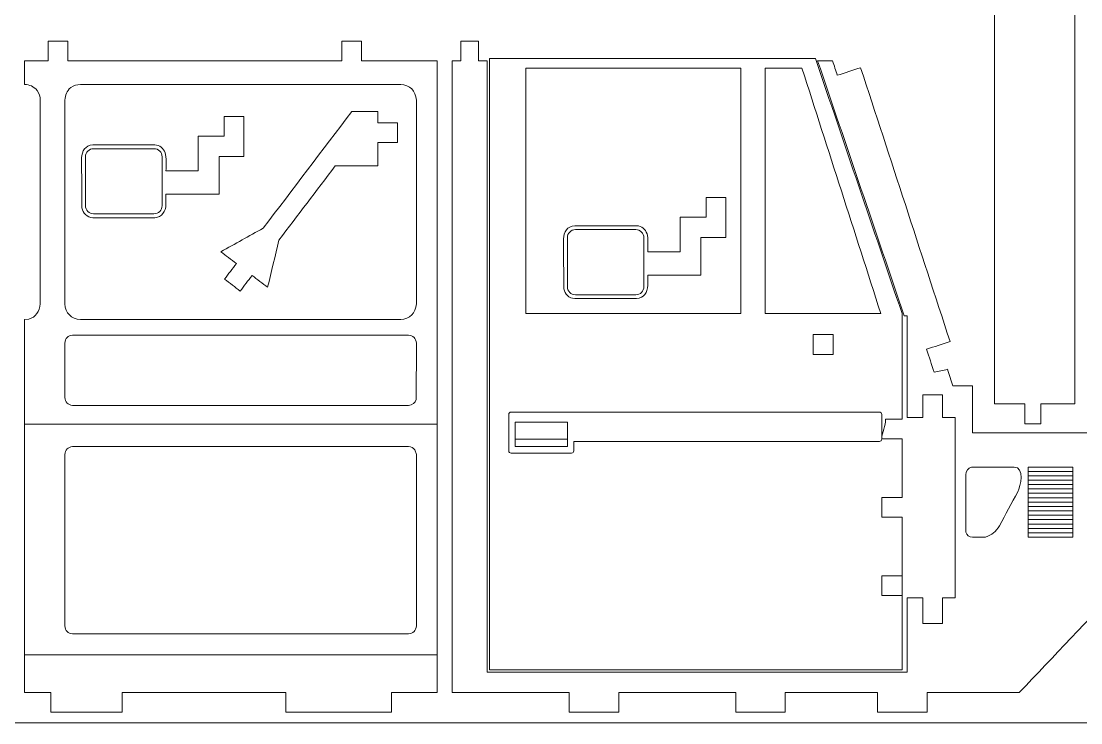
# Model space of a CAD drawing. Header units: centimetres. Extents: x -34.7 to 34.7, y -39.5 to 39.5.
# Drawn here: x 0.05 to 16.22, y -39.45 to -28.75 of the extents above; entities that cross this region are included whole.
import ezdxf

# ---------------------------------------------------------------- set-up
doc = ezdxf.new("R2010")
doc.units = ezdxf.units.CM
doc.header["$MEASUREMENT"] = 0
doc.layers.add('Camada 1', color=7, linetype='Continuous')

msp = doc.modelspace()

# ---------------------------------------------------------------- linework, layer by layer
at = {"layer": 'Camada 1', "color": 5, "lineweight": 9}
msp.add_open_spline([(-34.66849, -39.45036), (-34.66849, -39.45036), (-34.66849, 39.45036), (-34.66849, 39.45036), (-34.66849, 39.45036), (-34.66849, 39.45036), (34.66849, 39.45036), (34.66849, 39.45036), (34.66849, 39.45036), (34.66849, 39.45036), (34.66849, -39.45036), (34.66849, -39.45036), (34.66849, -39.45036), (34.66849, -39.45036), (-34.66849, -39.45036), (-34.66849, -39.45036)], degree=3, knots=[0, 0, 0, 0, 0.2, 0.2, 0.2, 0.2, 0.4, 0.4, 0.4, 0.4, 0.6, 0.6, 0.6, 0.6, 1, 1, 1, 1], dxfattribs=at)
at = {"layer": 'Camada 1', "color": 3, "lineweight": 9}
for points, knots in [([(15.36774, -34.88881), (15.44965, -34.88881), (15.53157, -34.88881), (15.61348, -34.88881), (15.61348, -34.88881), (15.61348, -34.7888), (15.61348, -34.6888), (15.61348, -34.58878), (15.61348, -34.58878), (15.78636, -34.58878), (15.95925, -34.58878), (16.13212, -34.58878), (16.13212, -34.58878), (16.13212, -31.25429), (16.13212, -27.91982), (16.13212, -24.58532), (16.13212, -24.58532), (15.95925, -24.58532), (15.78636, -24.58532), (15.61348, -24.58532), (15.61348, -24.58532), (15.61348, -24.4853), (15.61348, -24.3853), (15.61348, -24.28529), (15.61348, -24.28529), (15.53157, -24.28529), (15.44965, -24.28529), (15.36774, -24.28529), (15.36774, -24.28529), (15.36774, -24.3853), (15.36774, -24.4853), (15.36774, -24.58532), (15.36774, -24.58532), (15.21378, -24.58532), (15.05979, -24.58532), (14.90582, -24.58532), (14.90582, -24.58532), (14.90582, -27.91982), (14.90582, -31.25429), (14.90582, -34.58878), (14.90582, -34.58878), (15.05979, -34.58878), (15.21378, -34.58878), (15.36774, -34.58878), (15.36774, -34.58878), (15.36774, -34.6888), (15.36774, -34.7888), (15.36774, -34.88881)], [0, 0, 0, 0, 0.07692308, 0.07692308, 0.07692308, 0.07692308, 0.15384615, 0.15384615, 0.15384615, 0.15384615, 0.23076923, 0.23076923, 0.23076923, 0.23076923, 0.30769231, 0.30769231, 0.30769231, 0.30769231, 0.38461538, 0.38461538, 0.38461538, 0.38461538, 0.46153846, 0.46153846, 0.46153846, 0.46153846, 0.53846154, 0.53846154, 0.53846154, 0.53846154, 0.61538462, 0.61538462, 0.61538462, 0.61538462, 0.69230769, 0.69230769, 0.69230769, 0.69230769, 0.76923077, 0.76923077, 0.76923077, 0.76923077, 0.84615385, 0.84615385, 0.84615385, 0.84615385, 1, 1, 1, 1]), ([(6.40176, -29.35631), (6.40176, -29.35631), (5.24583, -29.35631), (5.24583, -29.35631), (5.24583, -29.35631), (5.24583, -29.35631), (5.24583, -29.05746), (5.24583, -29.05746), (5.24583, -29.05746), (5.24583, -29.05746), (4.94698, -29.05746), (4.94698, -29.05746), (4.94698, -29.05746), (4.94698, -29.05746), (4.94698, -29.35631), (4.94698, -29.35631), (4.94698, -29.35631), (4.94698, -29.35631), (0.76294, -29.35631), (0.76294, -29.35631), (0.76294, -29.35631), (0.76294, -29.35631), (0.76294, -29.05745), (0.76294, -29.05745), (0.76294, -29.05745), (0.76294, -29.05745), (0.4641, -29.05745), (0.4641, -29.05745), (0.4641, -29.05745), (0.4641, -29.05745), (0.46408, -29.35631), (0.46408, -29.35631), (0.46408, -29.35631), (0.46408, -29.35631), (0.10546, -29.35631), (0.10546, -29.35631), (0.10546, -29.35631), (0.10546, -29.35631), (0.10546, -29.71494), (0.10546, -29.71494), (0.10546, -29.71494), (0.18238, -29.72508), (0.24037, -29.73713), (0.29513, -29.80849), (0.29513, -29.80849), (0.32894, -29.85252), (0.34093, -29.89898), (0.34455, -29.95403), (0.34455, -29.95403), (0.34455, -29.95403), (0.34455, -33.06215), (0.34455, -33.06215), (0.34455, -33.06215), (0.33719, -33.17418), (0.27218, -33.26865), (0.16734, -33.29308), (0.16734, -33.29308), (0.16734, -33.29308), (0.10545, -33.30123), (0.10545, -33.30123), (0.10545, -33.30123), (0.10545, -33.30123), (0.10544, -38.99027), (0.10544, -38.99027), (0.10544, -38.99027), (0.10544, -38.99027), (0.50754, -38.99033), (0.50754, -38.99033), (0.50754, -38.99033), (0.50754, -38.99033), (0.50754, -39.2892), (0.50754, -39.2892), (0.50754, -39.2892), (0.50754, -39.2892), (1.59208, -39.2892), (1.59208, -39.2892), (1.59208, -39.2892), (1.59208, -39.2892), (1.59208, -38.99033), (1.59208, -38.99033), (1.59208, -38.99033), (1.59208, -38.99033), (4.09057, -38.99033), (4.09057, -38.99033), (4.09057, -38.99033), (4.09057, -38.99033), (4.09057, -39.2892), (4.09057, -39.2892), (4.09057, -39.2892), (4.09057, -39.2892), (5.70442, -39.2892), (5.70442, -39.2892), (5.70442, -39.2892), (5.70442, -39.2892), (5.70442, -38.99033), (5.70442, -38.99033), (5.70442, -38.99033), (5.70442, -38.99033), (6.40176, -38.99027), (6.40176, -38.99027), (6.40176, -38.99027), (6.40176, -38.99027), (6.40176, -34.92005), (6.40176, -34.92005), (6.40176, -34.92005), (6.40176, -34.92005), (6.40176, -29.35631), (6.40176, -29.35631)], [0, 0, 0, 0, 0.03571429, 0.03571429, 0.03571429, 0.03571429, 0.07142857, 0.07142857, 0.07142857, 0.07142857, 0.10714286, 0.10714286, 0.10714286, 0.10714286, 0.14285714, 0.14285714, 0.14285714, 0.14285714, 0.17857143, 0.17857143, 0.17857143, 0.17857143, 0.21428571, 0.21428571, 0.21428571, 0.21428571, 0.25, 0.25, 0.25, 0.25, 0.28571429, 0.28571429, 0.28571429, 0.28571429, 0.32142857, 0.32142857, 0.32142857, 0.32142857, 0.35714286, 0.35714286, 0.35714286, 0.35714286, 0.39285714, 0.39285714, 0.39285714, 0.39285714, 0.42857143, 0.42857143, 0.42857143, 0.42857143, 0.46428571, 0.46428571, 0.46428571, 0.46428571, 0.5, 0.5, 0.5, 0.5, 0.53571429, 0.53571429, 0.53571429, 0.53571429, 0.57142857, 0.57142857, 0.57142857, 0.57142857, 0.60714286, 0.60714286, 0.60714286, 0.60714286, 0.64285714, 0.64285714, 0.64285714, 0.64285714, 0.67857143, 0.67857143, 0.67857143, 0.67857143, 0.71428571, 0.71428571, 0.71428571, 0.71428571, 0.75, 0.75, 0.75, 0.75, 0.78571429, 0.78571429, 0.78571429, 0.78571429, 0.82142857, 0.82142857, 0.82142857, 0.82142857, 0.85714286, 0.85714286, 0.85714286, 0.85714286, 0.89285714, 0.89285714, 0.89285714, 0.89285714, 0.92857143, 0.92857143, 0.92857143, 0.92857143, 1, 1, 1, 1]), ([(13.52839, -33.24608), (13.0878, -31.94951), (12.64723, -30.65296), (12.20665, -29.35639), (12.20665, -29.35639), (12.28257, -29.35639), (12.3585, -29.35639), (12.43443, -29.35639), (12.43443, -29.35639), (12.45836, -29.42976), (12.4823, -29.50311), (12.50624, -29.57648), (12.50624, -29.57648), (12.6251, -29.53772), (12.74393, -29.49893), (12.86277, -29.46016), (12.86277, -29.46016), (13.31741, -30.85249), (13.77208, -32.24483), (14.22673, -33.63717), (14.22673, -33.63717), (14.10753, -33.67606), (13.98834, -33.71493), (13.86914, -33.75382), (13.86914, -33.75382), (13.90736, -33.87094), (13.94557, -33.98805), (13.98378, -34.10518), (13.98378, -34.10518), (14.05186, -34.09001), (14.11996, -34.07485), (14.18804, -34.05969), (14.18804, -34.05969), (14.21596, -34.14408), (14.24387, -34.22848), (14.27179, -34.31288), (14.27179, -34.31288), (14.37094, -34.31288), (14.47008, -34.31287), (14.56923, -34.31287), (14.56923, -34.31287), (14.56923, -34.55157), (14.56923, -34.79025), (14.56923, -35.02894), (14.56923, -35.02894), (15.79397, -35.02894), (17.01872, -35.02896), (18.24346, -35.02894), (18.24346, -35.02894), (18.24346, -34.92932), (18.24346, -34.82972), (18.24346, -34.7301), (18.24346, -34.7301), (18.34346, -34.7301), (18.44348, -34.7301), (18.54348, -34.7301), (18.54348, -34.7301), (18.54348, -34.82972), (18.54348, -34.92934), (18.54348, -35.02896), (18.54348, -35.02896), (19.86737, -35.02896), (21.19127, -35.02894), (22.51517, -35.02894), (22.51517, -35.02894), (22.51517, -34.92932), (22.51517, -34.82972), (22.51518, -34.7301), (22.51518, -34.7301), (22.61518, -34.7301), (22.71519, -34.7301), (22.81519, -34.7301), (22.81519, -34.7301), (22.8152, -34.82972), (22.8152, -34.92934), (22.81521, -35.02897), (22.81521, -35.02897), (23.13228, -35.02896), (23.44935, -35.02897), (23.76641, -35.02897), (23.76641, -35.02897), (23.7664, -35.39338), (23.76639, -35.75778), (23.76639, -36.12218), (23.76639, -36.12218), (23.74318, -36.12218), (23.71998, -36.12219), (23.69677, -36.12218), (23.69677, -36.12218), (23.28226, -35.96673), (22.86773, -35.81128), (22.45321, -35.65583), (22.45321, -35.65583), (21.94952, -35.65583), (21.44581, -35.65585), (20.9421, -35.65583), (20.9421, -35.65583), (20.9421, -35.75585), (20.94209, -35.85585), (20.9421, -35.95587), (20.9421, -35.95587), (20.54652, -35.95585), (20.15097, -35.95587), (19.75539, -35.95585), (19.75539, -35.95585), (19.75539, -35.85585), (19.75539, -35.75583), (19.75539, -35.65583), (19.75539, -35.65583), (19.32043, -35.65583), (18.88543, -35.65583), (18.45045, -35.65583), (18.45045, -35.65583), (17.39457, -36.76726), (16.33868, -37.87869), (15.2828, -38.99013), (15.2828, -38.99013), (14.81381, -38.99013), (14.34483, -38.99013), (13.87583, -38.99013), (13.87583, -38.99013), (13.87583, -39.09014), (13.87583, -39.19013), (13.87583, -39.29015), (13.87583, -39.29015), (13.62371, -39.29013), (13.37158, -39.29015), (13.11945, -39.29015), (13.11945, -39.29015), (13.11945, -39.19015), (13.11947, -39.09013), (13.11945, -38.99013), (13.11945, -38.99013), (12.65047, -38.99012), (12.18149, -38.99013), (11.7125, -38.99013), (11.7125, -38.99013), (11.7125, -39.09013), (11.7125, -39.19015), (11.7125, -39.29015), (11.7125, -39.29015), (11.46036, -39.29015), (11.20825, -39.29015), (10.95613, -39.29013), (10.95613, -39.29013), (10.95613, -39.19013), (10.95612, -39.09013), (10.95612, -38.99012), (10.95612, -38.99012), (10.36106, -38.99012), (9.76603, -38.99012), (9.17097, -38.99013), (9.17097, -38.99013), (9.17097, -39.09013), (9.17098, -39.19013), (9.17098, -39.29015), (9.17098, -39.29015), (8.91886, -39.29015), (8.66673, -39.29013), (8.4146, -39.29013), (8.4146, -39.29013), (8.4146, -39.19013), (8.41463, -39.09013), (8.4146, -38.99013), (8.4146, -38.99013), (7.81957, -38.99013), (7.2245, -38.99012), (6.62947, -38.99012), (6.62947, -38.99012), (6.62947, -35.77887), (6.62947, -32.56762), (6.62948, -29.35638), (6.62948, -29.35638), (6.67386, -29.35638), (6.71823, -29.35638), (6.76261, -29.35639), (6.76261, -29.35639), (6.76261, -29.25638), (6.76262, -29.15636), (6.76262, -29.05635), (6.76262, -29.05635), (6.85138, -29.05635), (6.94013, -29.05635), (7.02889, -29.05636), (7.02889, -29.05636), (7.02889, -29.15636), (7.02889, -29.25639), (7.02889, -29.35639), (7.02889, -29.35639), (7.07328, -29.35639), (7.11764, -29.35638), (7.16203, -29.35638), (7.16203, -29.35638), (7.16202, -32.46311), (7.16203, -35.56985), (7.16203, -38.67658), (7.16203, -38.67658), (9.29952, -38.67658), (11.43703, -38.67658), (13.57453, -38.67659), (13.57453, -38.67659), (13.57453, -38.29906), (13.57453, -37.92151), (13.57453, -37.54398), (13.57453, -37.54398), (13.65322, -37.54398), (13.73191, -37.54398), (13.81058, -37.54398), (13.81058, -37.54398), (13.81058, -37.62069), (13.81058, -37.6974), (13.81059, -37.77411), (13.81059, -37.77411), (13.81059, -37.77411), (13.8106, -37.9369), (13.8106, -37.9369), (13.8106, -37.9369), (13.91022, -37.9369), (14.00984, -37.9369), (14.10947, -37.9369), (14.10947, -37.9369), (14.10947, -37.9369), (14.10947, -37.7741), (14.10947, -37.7741), (14.10947, -37.7741), (14.10947, -37.7741), (14.11063, -37.7741), (14.11063, -37.7741), (14.11063, -37.7741), (14.11061, -37.69739), (14.11063, -37.62069), (14.11061, -37.54398), (14.11061, -37.54398), (14.17481, -37.54398), (14.23903, -37.54398), (14.30323, -37.54398), (14.30323, -37.54398), (14.30322, -36.62835), (14.30323, -35.71272), (14.30323, -34.79707), (14.30323, -34.79707), (14.23903, -34.79708), (14.17482, -34.79707), (14.11063, -34.79707), (14.11063, -34.79707), (14.11063, -34.73543), (14.11061, -34.67379), (14.11061, -34.61216), (14.11061, -34.61216), (14.11061, -34.61216), (14.10946, -34.61216), (14.10946, -34.61216), (14.10946, -34.61216), (14.10946, -34.61216), (14.10946, -34.44939), (14.10946, -34.44939), (14.10946, -34.44939), (14.00982, -34.44938), (13.91022, -34.44938), (13.8106, -34.44938), (13.8106, -34.44938), (13.8106, -34.44938), (13.8106, -34.61216), (13.8106, -34.61216), (13.8106, -34.61216), (13.8106, -34.61216), (13.8106, -34.61286), (13.8106, -34.61286), (13.8106, -34.61286), (13.8106, -34.61286), (13.8106, -34.61505), (13.8106, -34.61505), (13.8106, -34.61505), (13.8106, -34.61505), (13.8106, -34.61793), (13.8106, -34.61793), (13.8106, -34.61793), (13.8106, -34.61793), (13.8106, -34.62082), (13.8106, -34.62082), (13.8106, -34.62082), (13.8106, -34.62082), (13.8106, -34.62372), (13.8106, -34.62372), (13.8106, -34.62372), (13.8106, -34.62372), (13.8106, -34.6266), (13.8106, -34.6266), (13.8106, -34.6266), (13.8106, -34.6266), (13.8106, -34.62949), (13.8106, -34.62949), (13.8106, -34.62949), (13.8106, -34.62949), (13.8106, -34.63238), (13.8106, -34.63238), (13.8106, -34.63238), (13.8106, -34.63238), (13.8106, -34.63528), (13.8106, -34.63528), (13.8106, -34.63528), (13.8106, -34.63528), (13.8106, -34.63816), (13.8106, -34.63816), (13.8106, -34.63816), (13.8106, -34.63816), (13.8106, -34.64105), (13.8106, -34.64105), (13.8106, -34.64105), (13.8106, -34.64105), (13.8106, -34.64394), (13.8106, -34.64394), (13.8106, -34.64394), (13.8106, -34.64394), (13.8106, -34.64682), (13.8106, -34.64682), (13.8106, -34.64682), (13.8106, -34.64682), (13.8106, -34.64972), (13.8106, -34.64972), (13.8106, -34.64972), (13.8106, -34.64972), (13.8106, -34.65261), (13.8106, -34.65261), (13.8106, -34.65261), (13.8106, -34.65261), (13.8106, -34.65549), (13.8106, -34.65549), (13.8106, -34.65549), (13.8106, -34.65549), (13.8106, -34.65838), (13.8106, -34.65838), (13.8106, -34.65838), (13.8106, -34.65838), (13.8106, -34.66128), (13.8106, -34.66128), (13.8106, -34.66128), (13.8106, -34.66128), (13.8106, -34.66416), (13.8106, -34.66416), (13.8106, -34.66416), (13.8106, -34.66416), (13.8106, -34.66705), (13.8106, -34.66705), (13.8106, -34.66705), (13.8106, -34.66705), (13.8106, -34.66735), (13.8106, -34.66735), (13.8106, -34.66735), (13.8106, -34.66735), (13.8106, -34.66994), (13.8106, -34.66994), (13.8106, -34.66994), (13.8106, -34.66994), (13.8106, -34.67282), (13.8106, -34.67282), (13.8106, -34.67282), (13.8106, -34.67282), (13.8106, -34.67572), (13.8106, -34.67572), (13.8106, -34.67572), (13.8106, -34.67572), (13.8106, -34.67861), (13.8106, -34.67861), (13.8106, -34.67861), (13.8106, -34.67861), (13.8106, -34.6815), (13.8106, -34.6815), (13.8106, -34.6815), (13.8106, -34.6815), (13.8106, -34.68438), (13.8106, -34.68438), (13.8106, -34.68438), (13.8106, -34.68438), (13.8106, -34.68728), (13.8106, -34.68728), (13.8106, -34.68728), (13.8106, -34.68728), (13.8106, -34.69017), (13.8106, -34.69017), (13.8106, -34.69017), (13.8106, -34.69017), (13.8106, -34.69305), (13.8106, -34.69305), (13.8106, -34.69305), (13.8106, -34.69305), (13.8106, -34.69594), (13.8106, -34.69594), (13.8106, -34.69594), (13.8106, -34.69594), (13.8106, -34.69884), (13.8106, -34.69884), (13.8106, -34.69884), (13.8106, -34.69884), (13.8106, -34.70171), (13.8106, -34.70171), (13.8106, -34.70171), (13.8106, -34.70171), (13.8106, -34.70461), (13.8106, -34.70461), (13.8106, -34.70461), (13.8106, -34.70461), (13.81058, -34.79708), (13.81058, -34.79708), (13.81058, -34.79708), (13.73191, -34.79707), (13.65323, -34.79707), (13.57455, -34.79707), (13.57455, -34.79707), (13.57455, -34.28007), (13.57453, -33.76308), (13.57455, -33.24608), (13.57455, -33.24608), (13.55915, -33.24608), (13.54378, -33.24608), (13.52839, -33.24608)], [0, 0, 0, 0, 0.00952381, 0.00952381, 0.00952381, 0.00952381, 0.01904762, 0.01904762, 0.01904762, 0.01904762, 0.02857143, 0.02857143, 0.02857143, 0.02857143, 0.03809524, 0.03809524, 0.03809524, 0.03809524, 0.04761905, 0.04761905, 0.04761905, 0.04761905, 0.05714286, 0.05714286, 0.05714286, 0.05714286, 0.06666667, 0.06666667, 0.06666667, 0.06666667, 0.07619048, 0.07619048, 0.07619048, 0.07619048, 0.08571429, 0.08571429, 0.08571429, 0.08571429, 0.0952381, 0.0952381, 0.0952381, 0.0952381, 0.1047619, 0.1047619, 0.1047619, 0.1047619, 0.11428571, 0.11428571, 0.11428571, 0.11428571, 0.12380952, 0.12380952, 0.12380952, 0.12380952, 0.13333333, 0.13333333, 0.13333333, 0.13333333, 0.14285714, 0.14285714, 0.14285714, 0.14285714, 0.15238095, 0.15238095, 0.15238095, 0.15238095, 0.16190476, 0.16190476, 0.16190476, 0.16190476, 0.17142857, 0.17142857, 0.17142857, 0.17142857, 0.18095238, 0.18095238, 0.18095238, 0.18095238, 0.19047619, 0.19047619, 0.19047619, 0.19047619, 0.2, 0.2, 0.2, 0.2, 0.20952381, 0.20952381, 0.20952381, 0.20952381, 0.21904762, 0.21904762, 0.21904762, 0.21904762, 0.22857143, 0.22857143, 0.22857143, 0.22857143, 0.23809524, 0.23809524, 0.23809524, 0.23809524, 0.24761905, 0.24761905, 0.24761905, 0.24761905, 0.25714286, 0.25714286, 0.25714286, 0.25714286, 0.26666667, 0.26666667, 0.26666667, 0.26666667, 0.27619048, 0.27619048, 0.27619048, 0.27619048, 0.28571429, 0.28571429, 0.28571429, 0.28571429, 0.2952381, 0.2952381, 0.2952381, 0.2952381, 0.3047619, 0.3047619, 0.3047619, 0.3047619, 0.31428571, 0.31428571, 0.31428571, 0.31428571, 0.32380952, 0.32380952, 0.32380952, 0.32380952, 0.33333333, 0.33333333, 0.33333333, 0.33333333, 0.34285714, 0.34285714, 0.34285714, 0.34285714, 0.35238095, 0.35238095, 0.35238095, 0.35238095, 0.36190476, 0.36190476, 0.36190476, 0.36190476, 0.37142857, 0.37142857, 0.37142857, 0.37142857, 0.38095238, 0.38095238, 0.38095238, 0.38095238, 0.39047619, 0.39047619, 0.39047619, 0.39047619, 0.4, 0.4, 0.4, 0.4, 0.40952381, 0.40952381, 0.40952381, 0.40952381, 0.41904762, 0.41904762, 0.41904762, 0.41904762, 0.42857143, 0.42857143, 0.42857143, 0.42857143, 0.43809524, 0.43809524, 0.43809524, 0.43809524, 0.44761905, 0.44761905, 0.44761905, 0.44761905, 0.45714286, 0.45714286, 0.45714286, 0.45714286, 0.46666667, 0.46666667, 0.46666667, 0.46666667, 0.47619048, 0.47619048, 0.47619048, 0.47619048, 0.48571429, 0.48571429, 0.48571429, 0.48571429, 0.4952381, 0.4952381, 0.4952381, 0.4952381, 0.5047619, 0.5047619, 0.5047619, 0.5047619, 0.51428571, 0.51428571, 0.51428571, 0.51428571, 0.52380952, 0.52380952, 0.52380952, 0.52380952, 0.53333333, 0.53333333, 0.53333333, 0.53333333, 0.54285714, 0.54285714, 0.54285714, 0.54285714, 0.55238095, 0.55238095, 0.55238095, 0.55238095, 0.56190476, 0.56190476, 0.56190476, 0.56190476, 0.57142857, 0.57142857, 0.57142857, 0.57142857, 0.58095238, 0.58095238, 0.58095238, 0.58095238, 0.59047619, 0.59047619, 0.59047619, 0.59047619, 0.6, 0.6, 0.6, 0.6, 0.60952381, 0.60952381, 0.60952381, 0.60952381, 0.61904762, 0.61904762, 0.61904762, 0.61904762, 0.62857143, 0.62857143, 0.62857143, 0.62857143, 0.63809524, 0.63809524, 0.63809524, 0.63809524, 0.64761905, 0.64761905, 0.64761905, 0.64761905, 0.65714286, 0.65714286, 0.65714286, 0.65714286, 0.66666667, 0.66666667, 0.66666667, 0.66666667, 0.67619048, 0.67619048, 0.67619048, 0.67619048, 0.68571429, 0.68571429, 0.68571429, 0.68571429, 0.6952381, 0.6952381, 0.6952381, 0.6952381, 0.7047619, 0.7047619, 0.7047619, 0.7047619, 0.71428571, 0.71428571, 0.71428571, 0.71428571, 0.72380952, 0.72380952, 0.72380952, 0.72380952, 0.73333333, 0.73333333, 0.73333333, 0.73333333, 0.74285714, 0.74285714, 0.74285714, 0.74285714, 0.75238095, 0.75238095, 0.75238095, 0.75238095, 0.76190476, 0.76190476, 0.76190476, 0.76190476, 0.77142857, 0.77142857, 0.77142857, 0.77142857, 0.78095238, 0.78095238, 0.78095238, 0.78095238, 0.79047619, 0.79047619, 0.79047619, 0.79047619, 0.8, 0.8, 0.8, 0.8, 0.80952381, 0.80952381, 0.80952381, 0.80952381, 0.81904762, 0.81904762, 0.81904762, 0.81904762, 0.82857143, 0.82857143, 0.82857143, 0.82857143, 0.83809524, 0.83809524, 0.83809524, 0.83809524, 0.84761905, 0.84761905, 0.84761905, 0.84761905, 0.85714286, 0.85714286, 0.85714286, 0.85714286, 0.86666667, 0.86666667, 0.86666667, 0.86666667, 0.87619048, 0.87619048, 0.87619048, 0.87619048, 0.88571429, 0.88571429, 0.88571429, 0.88571429, 0.8952381, 0.8952381, 0.8952381, 0.8952381, 0.9047619, 0.9047619, 0.9047619, 0.9047619, 0.91428571, 0.91428571, 0.91428571, 0.91428571, 0.92380952, 0.92380952, 0.92380952, 0.92380952, 0.93333333, 0.93333333, 0.93333333, 0.93333333, 0.94285714, 0.94285714, 0.94285714, 0.94285714, 0.95238095, 0.95238095, 0.95238095, 0.95238095, 0.96190476, 0.96190476, 0.96190476, 0.96190476, 0.97142857, 0.97142857, 0.97142857, 0.97142857, 0.98095238, 0.98095238, 0.98095238, 0.98095238, 1, 1, 1, 1]), ([(13.18555, -37.20807), (13.26889, -37.20807), (13.41092, -37.20807), (13.49427, -37.20807), (13.49427, -37.20807), (13.49427, -36.91003), (13.49427, -36.61199), (13.49427, -36.31395), (13.49427, -36.31395), (13.41092, -36.31395), (13.26889, -36.31395), (13.18555, -36.31395), (13.18555, -36.31395), (13.18555, -36.21433), (13.18555, -36.11471), (13.18555, -36.01509), (13.18555, -36.01509), (13.26889, -36.01509), (13.41092, -36.01509), (13.49427, -36.01509), (13.49427, -36.01509), (13.49427, -35.71666), (13.49427, -35.41823), (13.49427, -35.1198), (13.49427, -35.1198), (13.41092, -35.1198), (13.26889, -35.1198), (13.18555, -35.1198), (13.18555, -35.1198), (13.18555, -35.02018), (13.24424, -34.92056), (13.24424, -34.82094), (13.24424, -34.82094), (13.32757, -34.82094), (13.41092, -34.82094), (13.49427, -34.82094), (13.49427, -34.82094), (13.49427, -34.28402), (13.49427, -33.7471), (13.49427, -33.21017), (13.49427, -33.21017), (13.05369, -31.9136), (12.6131, -30.61702), (12.17253, -29.32046), (12.17253, -29.32046), (10.51432, -29.32046), (8.8561, -29.32046), (7.1979, -29.32046), (7.1979, -29.32046), (7.1979, -32.42721), (7.1979, -35.53397), (7.1979, -38.64072), (7.1979, -38.64072), (9.29669, -38.64072), (11.39547, -38.64072), (13.49427, -38.64072), (13.49427, -38.64072), (13.49427, -38.26318), (13.49427, -37.88562), (13.49427, -37.5081), (13.49427, -37.5081), (13.41092, -37.5081), (13.26889, -37.5081), (13.18555, -37.5081), (13.18555, -37.5081), (13.18555, -37.40809), (13.18555, -37.30809), (13.18555, -37.20807)], [0, 0, 0, 0, 0.05555556, 0.05555556, 0.05555556, 0.05555556, 0.11111111, 0.11111111, 0.11111111, 0.11111111, 0.16666667, 0.16666667, 0.16666667, 0.16666667, 0.22222222, 0.22222222, 0.22222222, 0.22222222, 0.27777778, 0.27777778, 0.27777778, 0.27777778, 0.33333333, 0.33333333, 0.33333333, 0.33333333, 0.38888889, 0.38888889, 0.38888889, 0.38888889, 0.44444444, 0.44444444, 0.44444444, 0.44444444, 0.5, 0.5, 0.5, 0.5, 0.55555556, 0.55555556, 0.55555556, 0.55555556, 0.61111111, 0.61111111, 0.61111111, 0.61111111, 0.66666667, 0.66666667, 0.66666667, 0.66666667, 0.72222222, 0.72222222, 0.72222222, 0.72222222, 0.77777778, 0.77777778, 0.77777778, 0.77777778, 0.83333333, 0.83333333, 0.83333333, 0.83333333, 0.88888889, 0.88888889, 0.88888889, 0.88888889, 1, 1, 1, 1]), ([(7.75283, -29.4698), (8.84587, -29.4698), (9.93892, -29.4698), (11.03196, -29.4698), (11.03196, -29.4698), (11.03196, -30.71659), (11.03196, -31.96339), (11.03196, -33.21017), (11.03196, -33.21017), (9.93892, -33.21017), (8.84587, -33.21017), (7.75283, -33.21017), (7.75283, -33.21017), (7.75283, -31.96339), (7.75283, -30.71659), (7.75283, -29.4698)], [0, 0, 0, 0, 0.2, 0.2, 0.2, 0.2, 0.4, 0.4, 0.4, 0.4, 0.6, 0.6, 0.6, 0.6, 1, 1, 1, 1]), ([(11.40661, -33.21017), (11.40661, -31.96339), (11.40661, -30.71659), (11.40661, -29.4698), (11.40661, -29.4698), (11.59333, -29.4698), (11.78009, -29.4698), (11.96681, -29.4698), (11.96681, -29.4698), (12.36788, -30.71659), (12.76894, -31.96339), (13.16999, -33.21017), (13.16999, -33.21017), (12.5822, -33.21017), (11.99441, -33.21017), (11.40661, -33.21017)], [0, 0, 0, 0, 0.2, 0.2, 0.2, 0.2, 0.4, 0.4, 0.4, 0.4, 0.6, 0.6, 0.6, 0.6, 1, 1, 1, 1]), ([(0.81137, -29.76435), (0.8554, -29.73055), (0.90187, -29.71855), (0.95692, -29.71494), (0.95692, -29.71494), (0.95692, -29.71494), (5.84356, -29.71494), (5.84356, -29.71494), (5.84356, -29.71494), (5.98559, -29.72424), (6.07334, -29.81201), (6.08265, -29.95403), (6.08265, -29.95403), (6.08265, -29.95403), (6.08265, -33.06215), (6.08265, -33.06215), (6.08265, -33.06215), (6.07333, -33.20418), (5.98559, -33.29193), (5.84355, -33.30124), (5.84355, -33.30124), (5.84355, -33.30124), (0.95691, -33.30123), (0.95691, -33.30123), (0.95691, -33.30123), (0.81488, -33.29193), (0.72713, -33.20417), (0.71783, -33.06215), (0.71783, -33.06215), (0.71783, -33.06215), (0.71783, -29.95403), (0.71783, -29.95403), (0.71783, -29.95403), (0.72797, -29.87713), (0.74005, -29.81909), (0.81137, -29.76435)], [0, 0, 0, 0, 0.1, 0.1, 0.1, 0.1, 0.2, 0.2, 0.2, 0.2, 0.3, 0.3, 0.3, 0.3, 0.4, 0.4, 0.4, 0.4, 0.5, 0.5, 0.5, 0.5, 0.6, 0.6, 0.6, 0.6, 0.7, 0.7, 0.7, 0.7, 0.8, 0.8, 0.8, 0.8, 1, 1, 1, 1])]:
    msp.add_open_spline(points, degree=3, knots=knots, dxfattribs=at)
at = {"layer": 'Camada 1', "color": 2, "lineweight": 9}
for points, knots in [([(2.26223, -31.03271), (2.26223, -30.95904), (2.27097, -30.8218), (2.24916, -30.76003), (2.24916, -30.76003), (2.2234, -30.68706), (2.16928, -30.64156), (2.0906, -30.63549), (2.0906, -30.63549), (1.77558, -30.63549), (1.46056, -30.63547), (1.14552, -30.63547), (1.14552, -30.63547), (1.03233, -30.64421), (0.9798, -30.73131), (0.9739, -30.83721), (0.9739, -30.83721), (0.97584, -31.0909), (0.97779, -31.34459), (0.97975, -31.59827), (0.97975, -31.59827), (0.99568, -31.67842), (1.05666, -31.74096), (1.14551, -31.7478), (1.14551, -31.7478), (1.46055, -31.7478), (1.77557, -31.7478), (2.09059, -31.7478), (2.09059, -31.7478), (2.2038, -31.73909), (2.25631, -31.65198), (2.26223, -31.54608), (2.26223, -31.54608), (2.26223, -31.45895), (2.26224, -31.47727), (2.26224, -31.39014), (2.26224, -31.39014), (2.51294, -31.39014), (2.82163, -31.39014), (3.07232, -31.39016), (3.07232, -31.39016), (3.07232, -31.19163), (3.07232, -31.0142), (3.07232, -30.81568), (3.07232, -30.81568), (3.21749, -30.81569), (3.30461, -30.81568), (3.44978, -30.81569), (3.44978, -30.81569), (3.44978, -30.65403), (3.44978, -30.36585), (3.44978, -30.2042), (3.44978, -30.2042), (3.34977, -30.20419), (3.24974, -30.2042), (3.14974, -30.2042), (3.14974, -30.2042), (3.14974, -30.30381), (3.14974, -30.40342), (3.14974, -30.50304), (3.14974, -30.50304), (3.05184, -30.50304), (2.85374, -30.50304), (2.75583, -30.50304), (2.75583, -30.50304), (2.75583, -30.70156), (2.75583, -30.8342), (2.75583, -31.03271), (2.75583, -31.03271), (2.5579, -31.03271), (2.46017, -31.03271), (2.26223, -31.03271)], [0, 0, 0, 0, 0.05263158, 0.05263158, 0.05263158, 0.05263158, 0.10526316, 0.10526316, 0.10526316, 0.10526316, 0.15789474, 0.15789474, 0.15789474, 0.15789474, 0.21052632, 0.21052632, 0.21052632, 0.21052632, 0.26315789, 0.26315789, 0.26315789, 0.26315789, 0.31578947, 0.31578947, 0.31578947, 0.31578947, 0.36842105, 0.36842105, 0.36842105, 0.36842105, 0.42105263, 0.42105263, 0.42105263, 0.42105263, 0.47368421, 0.47368421, 0.47368421, 0.47368421, 0.52631579, 0.52631579, 0.52631579, 0.52631579, 0.57894737, 0.57894737, 0.57894737, 0.57894737, 0.63157895, 0.63157895, 0.63157895, 0.63157895, 0.68421053, 0.68421053, 0.68421053, 0.68421053, 0.73684211, 0.73684211, 0.73684211, 0.73684211, 0.78947368, 0.78947368, 0.78947368, 0.78947368, 0.84210526, 0.84210526, 0.84210526, 0.84210526, 0.89473684, 0.89473684, 0.89473684, 0.89473684, 1, 1, 1, 1]), ([(3.74587, -31.90849), (4.19652, -31.31521), (4.64718, -30.72193), (5.09784, -30.12865), (5.09784, -30.12865), (5.23098, -30.12863), (5.3641, -30.12861), (5.49724, -30.12859), (5.49724, -30.12859), (5.49725, -30.18537), (5.49725, -30.24214), (5.49726, -30.29891), (5.49726, -30.29891), (5.59688, -30.2989), (5.6965, -30.29889), (5.79612, -30.29888), (5.79612, -30.29888), (5.79613, -30.39889), (5.79614, -30.49889), (5.79615, -30.5989), (5.79615, -30.5989), (5.69653, -30.59892), (5.59691, -30.59893), (5.4973, -30.59894), (5.4973, -30.59894), (5.49731, -30.71849), (5.49732, -30.83803), (5.49733, -30.95756), (5.49733, -30.95756), (5.27987, -30.95759), (5.06238, -30.95763), (4.84492, -30.95765), (4.84492, -30.95765), (4.55857, -31.33507), (4.27221, -31.71246), (3.98586, -32.08987), (3.98586, -32.08987), (3.92846, -32.32974), (3.87104, -32.5696), (3.81363, -32.80948), (3.81363, -32.80948), (3.7343, -32.74922), (3.65496, -32.68896), (3.57564, -32.62871), (3.57564, -32.62871), (3.51538, -32.70804), (3.45512, -32.78737), (3.39487, -32.86671), (3.39487, -32.86671), (3.31523, -32.80621), (3.23559, -32.74572), (3.15595, -32.68523), (3.15595, -32.68523), (3.21621, -32.6059), (3.27646, -32.52657), (3.33671, -32.44724), (3.33671, -32.44724), (3.25738, -32.38699), (3.17806, -32.32673), (3.09873, -32.26648), (3.09873, -32.26648), (3.31444, -32.14715), (3.53016, -32.02782), (3.74587, -31.90849)], [0, 0, 0, 0, 0.05882353, 0.05882353, 0.05882353, 0.05882353, 0.11764706, 0.11764706, 0.11764706, 0.11764706, 0.17647059, 0.17647059, 0.17647059, 0.17647059, 0.23529412, 0.23529412, 0.23529412, 0.23529412, 0.29411765, 0.29411765, 0.29411765, 0.29411765, 0.35294118, 0.35294118, 0.35294118, 0.35294118, 0.41176471, 0.41176471, 0.41176471, 0.41176471, 0.47058824, 0.47058824, 0.47058824, 0.47058824, 0.52941176, 0.52941176, 0.52941176, 0.52941176, 0.58823529, 0.58823529, 0.58823529, 0.58823529, 0.64705882, 0.64705882, 0.64705882, 0.64705882, 0.70588235, 0.70588235, 0.70588235, 0.70588235, 0.76470588, 0.76470588, 0.76470588, 0.76470588, 0.82352941, 0.82352941, 0.82352941, 0.82352941, 0.88235294, 0.88235294, 0.88235294, 0.88235294, 1, 1, 1, 1]), ([(9.61543, -32.26727), (9.61543, -32.19361), (9.62418, -32.05637), (9.60238, -31.9946), (9.60238, -31.9946), (9.57661, -31.92163), (9.52249, -31.87613), (9.44382, -31.87006), (9.44382, -31.87006), (9.12879, -31.87006), (8.81377, -31.87005), (8.49873, -31.87005), (8.49873, -31.87005), (8.38554, -31.87878), (8.33301, -31.96587), (8.32711, -32.07178), (8.32711, -32.07178), (8.32906, -32.32546), (8.33101, -32.57916), (8.33297, -32.83285), (8.33297, -32.83285), (8.34889, -32.91299), (8.40987, -32.97553), (8.49871, -32.98236), (8.49871, -32.98236), (8.81376, -32.98236), (9.12878, -32.98238), (9.4438, -32.98238), (9.4438, -32.98238), (9.55701, -32.97366), (9.60952, -32.88655), (9.61543, -32.78064), (9.61543, -32.78064), (9.61543, -32.69351), (9.61545, -32.71184), (9.61545, -32.62472), (9.61545, -32.62472), (9.86615, -32.62472), (10.17484, -32.62472), (10.42553, -32.62473), (10.42553, -32.62473), (10.42553, -32.4262), (10.42553, -32.24877), (10.42553, -32.05025), (10.42553, -32.05025), (10.5707, -32.05026), (10.65783, -32.05025), (10.80299, -32.05026), (10.80299, -32.05026), (10.80299, -31.88859), (10.80299, -31.60042), (10.80299, -31.43877), (10.80299, -31.43877), (10.70298, -31.43875), (10.60295, -31.43877), (10.50295, -31.43877), (10.50295, -31.43877), (10.50295, -31.53839), (10.50295, -31.63799), (10.50295, -31.73761), (10.50295, -31.73761), (10.40504, -31.73761), (10.20695, -31.73761), (10.10904, -31.73761), (10.10904, -31.73761), (10.10904, -31.93613), (10.10904, -32.06876), (10.10904, -32.26727), (10.10904, -32.26727), (9.91112, -32.26727), (9.81339, -32.26727), (9.61543, -32.26727)], [0, 0, 0, 0, 0.05263158, 0.05263158, 0.05263158, 0.05263158, 0.10526316, 0.10526316, 0.10526316, 0.10526316, 0.15789474, 0.15789474, 0.15789474, 0.15789474, 0.21052632, 0.21052632, 0.21052632, 0.21052632, 0.26315789, 0.26315789, 0.26315789, 0.26315789, 0.31578947, 0.31578947, 0.31578947, 0.31578947, 0.36842105, 0.36842105, 0.36842105, 0.36842105, 0.42105263, 0.42105263, 0.42105263, 0.42105263, 0.47368421, 0.47368421, 0.47368421, 0.47368421, 0.52631579, 0.52631579, 0.52631579, 0.52631579, 0.57894737, 0.57894737, 0.57894737, 0.57894737, 0.63157895, 0.63157895, 0.63157895, 0.63157895, 0.68421053, 0.68421053, 0.68421053, 0.68421053, 0.73684211, 0.73684211, 0.73684211, 0.73684211, 0.78947368, 0.78947368, 0.78947368, 0.78947368, 0.84210526, 0.84210526, 0.84210526, 0.84210526, 0.89473684, 0.89473684, 0.89473684, 0.89473684, 1, 1, 1, 1])]:
    msp.add_open_spline(points, degree=3, knots=knots, dxfattribs=at)
at = {"layer": 'Camada 1', "color": 1, "lineweight": 9}
for points, knots in [([(1.03367, -30.8189), (1.03367, -30.8189), (1.03367, -31.56437), (1.03367, -31.56437), (1.03367, -31.56437), (1.03367, -31.63228), (1.08942, -31.68803), (1.15734, -31.68803), (1.15734, -31.68803), (1.15734, -31.68803), (2.0788, -31.68803), (2.0788, -31.68803), (2.0788, -31.68803), (2.14672, -31.68803), (2.20247, -31.63228), (2.20247, -31.56437), (2.20247, -31.56437), (2.20247, -31.56437), (2.20247, -30.8189), (2.20247, -30.8189), (2.20247, -30.8189), (2.20247, -30.751), (2.14672, -30.69525), (2.0788, -30.69525), (2.0788, -30.69525), (2.0788, -30.69525), (1.15734, -30.69525), (1.15734, -30.69525), (1.15734, -30.69525), (1.08942, -30.69525), (1.03367, -30.751), (1.03367, -30.8189)], [0, 0, 0, 0, 0.11111111, 0.11111111, 0.11111111, 0.11111111, 0.22222222, 0.22222222, 0.22222222, 0.22222222, 0.33333333, 0.33333333, 0.33333333, 0.33333333, 0.44444444, 0.44444444, 0.44444444, 0.44444444, 0.55555556, 0.55555556, 0.55555556, 0.55555556, 0.66666667, 0.66666667, 0.66666667, 0.66666667, 0.77777778, 0.77777778, 0.77777778, 0.77777778, 1, 1, 1, 1]), ([(8.38688, -32.05348), (8.38688, -32.05348), (8.38688, -32.79895), (8.38688, -32.79895), (8.38688, -32.79895), (8.38688, -32.86685), (8.44264, -32.9226), (8.51055, -32.9226), (8.51055, -32.9226), (8.51055, -32.9226), (9.43202, -32.9226), (9.43202, -32.9226), (9.43202, -32.9226), (9.49993, -32.9226), (9.55569, -32.86685), (9.55569, -32.79895), (9.55569, -32.79895), (9.55569, -32.79895), (9.55569, -32.05348), (9.55569, -32.05348), (9.55569, -32.05348), (9.55569, -31.98556), (9.49993, -31.92982), (9.43202, -31.92982), (9.43202, -31.92982), (9.43202, -31.92982), (8.51055, -31.92982), (8.51055, -31.92982), (8.51055, -31.92982), (8.44264, -31.92982), (8.38688, -31.98556), (8.38688, -32.05348)], [0, 0, 0, 0, 0.11111111, 0.11111111, 0.11111111, 0.11111111, 0.22222222, 0.22222222, 0.22222222, 0.22222222, 0.33333333, 0.33333333, 0.33333333, 0.33333333, 0.44444444, 0.44444444, 0.44444444, 0.44444444, 0.55555556, 0.55555556, 0.55555556, 0.55555556, 0.66666667, 0.66666667, 0.66666667, 0.66666667, 0.77777778, 0.77777778, 0.77777778, 0.77777778, 1, 1, 1, 1]), ([(0.83737, -33.54031), (0.83737, -33.54031), (5.9631, -33.54032), (5.9631, -33.54032), (5.9631, -33.54032), (6.03415, -33.54499), (6.07799, -33.58883), (6.08265, -33.65987), (6.08265, -33.65987), (6.08265, -33.65987), (6.07857, -34.52063), (6.07857, -34.52063), (6.07857, -34.52063), (6.06632, -34.57313), (6.01909, -34.60557), (5.9631, -34.60924), (5.9631, -34.60924), (5.9631, -34.60924), (0.83737, -34.60922), (0.83737, -34.60922), (0.83737, -34.60922), (0.76633, -34.60456), (0.72248, -34.56071), (0.71782, -34.48968), (0.71782, -34.48968), (0.71782, -34.48968), (0.71782, -33.65986), (0.71782, -33.65986), (0.71782, -33.65986), (0.72716, -33.58892), (0.76039, -33.54536), (0.83737, -33.54031)], [0, 0, 0, 0, 0.11111111, 0.11111111, 0.11111111, 0.11111111, 0.22222222, 0.22222222, 0.22222222, 0.22222222, 0.33333333, 0.33333333, 0.33333333, 0.33333333, 0.44444444, 0.44444444, 0.44444444, 0.44444444, 0.55555556, 0.55555556, 0.55555556, 0.55555556, 0.66666667, 0.66666667, 0.66666667, 0.66666667, 0.77777778, 0.77777778, 0.77777778, 0.77777778, 1, 1, 1, 1]), ([(8.48495, -35.30247), (8.48495, -35.32221), (8.46883, -35.33833), (8.44908, -35.33833), (8.44908, -35.33833), (8.14254, -35.33833), (7.836, -35.33833), (7.52946, -35.33833), (7.52946, -35.33833), (7.50971, -35.33833), (7.4936, -35.32221), (7.4936, -35.30247), (7.4936, -35.30247), (7.4936, -35.11771), (7.4936, -34.93295), (7.4936, -34.74819), (7.4936, -34.74819), (7.4936, -34.72843), (7.50971, -34.71233), (7.52946, -34.71233), (7.52946, -34.71233), (9.40226, -34.71233), (11.27508, -34.71233), (13.14788, -34.71233), (13.14788, -34.71233), (13.16763, -34.71233), (13.18375, -34.72843), (13.18375, -34.74819), (13.18375, -34.74819), (13.18375, -34.87317), (13.18375, -34.99817), (13.18375, -35.12316), (13.18375, -35.12316), (13.18375, -35.1429), (13.16763, -35.15902), (13.14788, -35.15902), (13.14788, -35.15902), (11.59357, -35.15902), (10.03926, -35.15902), (8.48495, -35.15902), (8.48495, -35.15902), (8.48495, -35.20684), (8.48495, -35.25465), (8.48495, -35.30247)], [0, 0, 0, 0, 0.08333333, 0.08333333, 0.08333333, 0.08333333, 0.16666667, 0.16666667, 0.16666667, 0.16666667, 0.25, 0.25, 0.25, 0.25, 0.33333333, 0.33333333, 0.33333333, 0.33333333, 0.41666667, 0.41666667, 0.41666667, 0.41666667, 0.5, 0.5, 0.5, 0.5, 0.58333333, 0.58333333, 0.58333333, 0.58333333, 0.66666667, 0.66666667, 0.66666667, 0.66666667, 0.75, 0.75, 0.75, 0.75, 0.83333333, 0.83333333, 0.83333333, 0.83333333, 1, 1, 1, 1]), ([(7.58923, -35.12316), (7.58923, -35.03802), (7.58923, -34.95288), (7.58923, -34.86773), (7.58923, -34.86773), (7.85593, -34.86773), (8.12262, -34.86773), (8.38931, -34.86773), (8.38931, -34.86773), (8.38931, -34.95288), (8.38931, -35.03802), (8.38931, -35.12316)], [0, 0, 0, 0, 0.25, 0.25, 0.25, 0.25, 0.5, 0.5, 0.5, 0.5, 1, 1, 1, 1]), ([(6.08263, -35.35871), (6.08263, -35.35871), (6.08263, -37.97305), (6.08263, -37.97305), (6.08263, -37.97305), (6.07797, -38.0441), (6.03413, -38.08794), (5.96309, -38.09259), (5.96309, -38.09259), (5.96309, -38.09259), (0.83735, -38.09259), (0.83735, -38.09259), (0.83735, -38.09259), (0.76633, -38.08794), (0.72246, -38.04408), (0.71782, -37.97305), (0.71782, -37.97305), (0.71782, -37.97305), (0.71782, -35.3587), (0.71782, -35.3587), (0.71782, -35.3587), (0.72248, -35.28766), (0.76632, -35.24382), (0.83737, -35.23916), (0.83737, -35.23916), (0.83737, -35.23916), (5.9631, -35.23916), (5.9631, -35.23916), (5.9631, -35.23916), (6.0065, -35.24201), (6.03003, -35.25413), (6.05793, -35.28593), (6.05793, -35.28593), (6.05793, -35.28593), (6.08263, -35.35871), (6.08263, -35.35871)], [0, 0, 0, 0, 0.1, 0.1, 0.1, 0.1, 0.2, 0.2, 0.2, 0.2, 0.3, 0.3, 0.3, 0.3, 0.4, 0.4, 0.4, 0.4, 0.5, 0.5, 0.5, 0.5, 0.6, 0.6, 0.6, 0.6, 0.7, 0.7, 0.7, 0.7, 0.8, 0.8, 0.8, 0.8, 1, 1, 1, 1]), ([(7.58923, -35.12316), (7.85593, -35.12316), (8.12262, -35.12316), (8.38931, -35.12316), (8.38931, -35.12316), (8.38931, -35.16136), (8.38931, -35.19956), (8.38931, -35.23777), (8.38931, -35.23777), (8.12262, -35.23777), (7.85593, -35.23777), (7.58923, -35.23777), (7.58923, -35.23777), (7.58923, -35.19956), (7.58923, -35.16136), (7.58923, -35.12316)], [0, 0, 0, 0, 0.2, 0.2, 0.2, 0.2, 0.4, 0.4, 0.4, 0.4, 0.6, 0.6, 0.6, 0.6, 1, 1, 1, 1]), ([(14.98013, -36.446), (15.07354, -36.27324), (15.16697, -36.10048), (15.26038, -35.92773), (15.26038, -35.92773), (15.30382, -35.84107), (15.36777, -35.55442), (15.20574, -35.54961), (15.20574, -35.54961), (14.98818, -35.55095), (14.77063, -35.55229), (14.55307, -35.55363), (14.55307, -35.55363), (14.50155, -35.56564), (14.46974, -35.61198), (14.46614, -35.66689), (14.46614, -35.66689), (14.46731, -35.959), (14.4685, -36.2511), (14.46967, -36.54321), (14.46967, -36.54321), (14.48027, -36.58857), (14.52105, -36.61655), (14.5694, -36.61972), (14.5694, -36.61972), (14.6351, -36.61972), (14.70081, -36.61972), (14.76651, -36.61972), (14.76651, -36.61972), (14.86609, -36.58642), (14.92342, -36.53624), (14.98013, -36.446)], [0, 0, 0, 0, 0.11111111, 0.11111111, 0.11111111, 0.11111111, 0.22222222, 0.22222222, 0.22222222, 0.22222222, 0.33333333, 0.33333333, 0.33333333, 0.33333333, 0.44444444, 0.44444444, 0.44444444, 0.44444444, 0.55555556, 0.55555556, 0.55555556, 0.55555556, 0.66666667, 0.66666667, 0.66666667, 0.66666667, 0.77777778, 0.77777778, 0.77777778, 0.77777778, 1, 1, 1, 1]), ([(15.41973, -35.54961), (15.64643, -35.54962), (15.8731, -35.54961), (16.0998, -35.54962), (16.0998, -35.54962), (16.0998, -35.57191), (16.0998, -35.59421), (16.0998, -35.6165), (16.0998, -35.6165), (15.8731, -35.6165), (15.64643, -35.6165), (15.41973, -35.6165), (15.41973, -35.6165), (15.41974, -35.59421), (15.41973, -35.57192), (15.41973, -35.54961)], [0, 0, 0, 0, 0.2, 0.2, 0.2, 0.2, 0.4, 0.4, 0.4, 0.4, 0.6, 0.6, 0.6, 0.6, 1, 1, 1, 1]), ([(16.0998, -35.75026), (16.0998, -35.72798), (16.0998, -35.70567), (16.0998, -35.68339), (16.0998, -35.68339), (15.8731, -35.68339), (15.64643, -35.68339), (15.41973, -35.68337), (15.41973, -35.68337), (15.41973, -35.70569), (15.41973, -35.72796), (15.41973, -35.75027)], [0, 0, 0, 0, 0.25, 0.25, 0.25, 0.25, 0.5, 0.5, 0.5, 0.5, 1, 1, 1, 1]), ([(15.41973, -35.75027), (15.64642, -35.75026), (15.87311, -35.75027), (16.0998, -35.75026), (16.0998, -35.75026), (16.0998, -35.77256), (16.0998, -35.79485), (16.0998, -35.81715), (16.0998, -35.81715), (15.87311, -35.81715), (15.64642, -35.81715), (15.41973, -35.81715), (15.41973, -35.81715), (15.41973, -35.79485), (15.41972, -35.77256), (15.41973, -35.75027)], [0, 0, 0, 0, 0.2, 0.2, 0.2, 0.2, 0.4, 0.4, 0.4, 0.4, 0.6, 0.6, 0.6, 0.6, 1, 1, 1, 1]), ([(16.0998, -35.95091), (16.0998, -35.92861), (16.0998, -35.90633), (16.0998, -35.88402), (16.0998, -35.88402), (15.87311, -35.88404), (15.64643, -35.88402), (15.41974, -35.88404), (15.41974, -35.88404), (15.41973, -35.90632), (15.41974, -35.92861), (15.41973, -35.95091)], [0, 0, 0, 0, 0.25, 0.25, 0.25, 0.25, 0.5, 0.5, 0.5, 0.5, 1, 1, 1, 1]), ([(15.41973, -35.95091), (15.64643, -35.95091), (15.8731, -35.95091), (16.0998, -35.95091), (16.0998, -35.95091), (16.09979, -35.9732), (16.0998, -35.9955), (16.0998, -36.0178), (16.0998, -36.0178), (15.8731, -36.0178), (15.64643, -36.0178), (15.41973, -36.0178), (15.41973, -36.0178), (15.41973, -35.9955), (15.41973, -35.9732), (15.41973, -35.95091)], [0, 0, 0, 0, 0.2, 0.2, 0.2, 0.2, 0.4, 0.4, 0.4, 0.4, 0.6, 0.6, 0.6, 0.6, 1, 1, 1, 1]), ([(15.41973, -36.08467), (15.64642, -36.08468), (15.87311, -36.08467), (16.0998, -36.08468), (16.0998, -36.08468), (16.0998, -36.10696), (16.0998, -36.12926), (16.0998, -36.15155), (16.0998, -36.15155), (15.87311, -36.15155), (15.64642, -36.15155), (15.41973, -36.15155), (15.41973, -36.15155), (15.41973, -36.12926), (15.41973, -36.10698), (15.41973, -36.08467)], [0, 0, 0, 0, 0.2, 0.2, 0.2, 0.2, 0.4, 0.4, 0.4, 0.4, 0.6, 0.6, 0.6, 0.6, 1, 1, 1, 1]), ([(16.0998, -36.15155), (16.0998, -36.17385), (16.0998, -36.19615), (16.0998, -36.21844), (16.0998, -36.21844), (15.87311, -36.21843), (15.64643, -36.21844), (15.41973, -36.21843), (15.41973, -36.21843), (15.41973, -36.19615), (15.41973, -36.17385), (15.41973, -36.15155)], [0, 0, 0, 0, 0.25, 0.25, 0.25, 0.25, 0.5, 0.5, 0.5, 0.5, 1, 1, 1, 1]), ([(16.0998, -36.35219), (15.8731, -36.3522), (15.64643, -36.35219), (15.41973, -36.3522), (15.41973, -36.3522), (15.41973, -36.3299), (15.41973, -36.30761), (15.41973, -36.28531), (15.41973, -36.28531), (15.64643, -36.28531), (15.8731, -36.28531), (16.0998, -36.28531), (16.0998, -36.28531), (16.09979, -36.30761), (16.0998, -36.32991), (16.0998, -36.35219)], [0, 0, 0, 0, 0.2, 0.2, 0.2, 0.2, 0.4, 0.4, 0.4, 0.4, 0.6, 0.6, 0.6, 0.6, 1, 1, 1, 1]), ([(16.0998, -36.35219), (16.0998, -36.3745), (16.0998, -36.39679), (16.0998, -36.41907), (16.0998, -36.41907), (15.87311, -36.41907), (15.64642, -36.41907), (15.41973, -36.41907), (15.41973, -36.41907), (15.41973, -36.39679), (15.41973, -36.37449), (15.41973, -36.3522)], [0, 0, 0, 0, 0.25, 0.25, 0.25, 0.25, 0.5, 0.5, 0.5, 0.5, 1, 1, 1, 1]), ([(16.0998, -36.41907), (16.0998, -36.44137), (16.0998, -36.46366), (16.0998, -36.48595), (16.0998, -36.48595), (15.87311, -36.48596), (15.64642, -36.48595), (15.41973, -36.48596), (15.41973, -36.48596), (15.41973, -36.46366), (15.41973, -36.44137), (15.41973, -36.41907)], [0, 0, 0, 0, 0.25, 0.25, 0.25, 0.25, 0.5, 0.5, 0.5, 0.5, 1, 1, 1, 1]), ([(15.41973, -36.61972), (15.64643, -36.61972), (15.8731, -36.61972), (16.0998, -36.61972), (16.0998, -36.61972), (16.0998, -36.59742), (16.0998, -36.57514), (16.0998, -36.55285), (16.0998, -36.55285), (15.87311, -36.55284), (15.64642, -36.55285), (15.41972, -36.55284), (15.41972, -36.55284), (15.41973, -36.57514), (15.41973, -36.59742), (15.41973, -36.61972)], [0, 0, 0, 0, 0.2, 0.2, 0.2, 0.2, 0.4, 0.4, 0.4, 0.4, 0.6, 0.6, 0.6, 0.6, 1, 1, 1, 1])]:
    msp.add_open_spline(points, degree=3, knots=knots, dxfattribs=at)
at = {"layer": 'Camada 1', "lineweight": 9}
for points in [[(12.44073, -33.5275), (12.44073, -33.5275), (12.44073, -33.83234), (12.44073, -33.83234), (12.44073, -33.83234), (12.44073, -33.83234), (12.13588, -33.83234), (12.13588, -33.83234), (12.13588, -33.83234), (12.13588, -33.83234), (12.13588, -33.5275), (12.13588, -33.5275), (12.13588, -33.5275), (12.13588, -33.5275), (12.44073, -33.5275), (12.44073, -33.5275)], [(13.49427, -37.50809), (13.49427, -37.50809), (13.49427, -37.20807), (13.49427, -37.20807), (13.49427, -37.20807), (13.49427, -37.20807), (13.18555, -37.20807), (13.18555, -37.20807), (13.18555, -37.20807), (13.18555, -37.20807), (13.18555, -37.50809), (13.18555, -37.50809), (13.18555, -37.50809), (13.18555, -37.50809), (13.49427, -37.50809), (13.49427, -37.50809)]]:
    msp.add_open_spline(points, degree=3, knots=[0, 0, 0, 0, 0.2, 0.2, 0.2, 0.2, 0.4, 0.4, 0.4, 0.4, 0.6, 0.6, 0.6, 0.6, 1, 1, 1, 1], dxfattribs=at)
at = {"layer": 'Camada 1', "color": 1, "lineweight": 9}
for points in [[(6.40176, -34.89614), (6.40176, -34.89614), (0.10544, -34.89613), (0.10544, -34.89613)], [(15.41973, -35.68337), (15.41974, -35.66109), (15.41973, -35.6388), (15.41973, -35.6165)], [(16.0998, -35.6165), (16.09979, -35.6388), (16.0998, -35.66109), (16.0998, -35.68339)], [(15.41974, -35.88404), (15.41973, -35.86172), (15.41973, -35.83944), (15.41973, -35.81715)], [(16.0998, -35.81715), (16.0998, -35.83944), (16.0998, -35.86174), (16.0998, -35.88402)], [(15.41973, -36.08467), (15.41973, -36.06239), (15.41973, -36.04007), (15.41973, -36.0178)], [(16.0998, -36.0178), (16.0998, -36.04009), (16.0998, -36.06237), (16.0998, -36.08468)], [(15.41973, -36.28531), (15.41974, -36.26302), (15.41973, -36.24072), (15.41973, -36.21843)], [(16.0998, -36.21844), (16.0998, -36.24072), (16.0998, -36.26304), (16.0998, -36.28531)], [(15.41972, -36.55284), (15.41973, -36.53055), (15.41972, -36.50825), (15.41973, -36.48596)], [(16.0998, -36.48595), (16.0998, -36.50826), (16.0998, -36.53054), (16.0998, -36.55285)], [(6.40176, -38.41171), (6.40176, -38.41171), (0.10544, -38.41171), (0.10544, -38.41171)]]:
    msp.add_open_spline(points, degree=3, dxfattribs=at)

doc.saveas('drawing.dxf')
